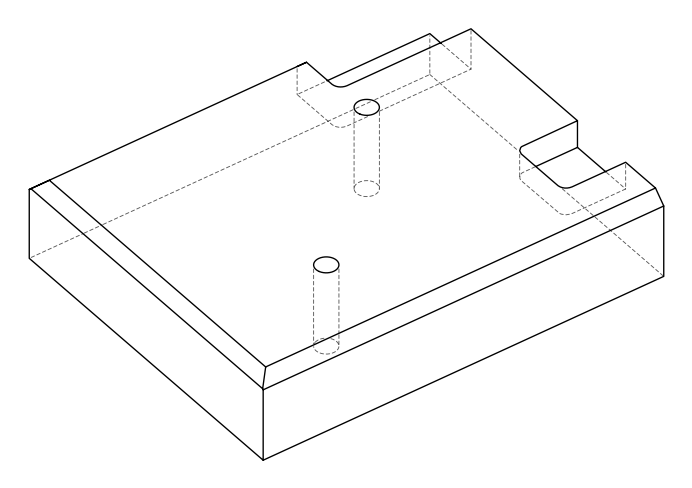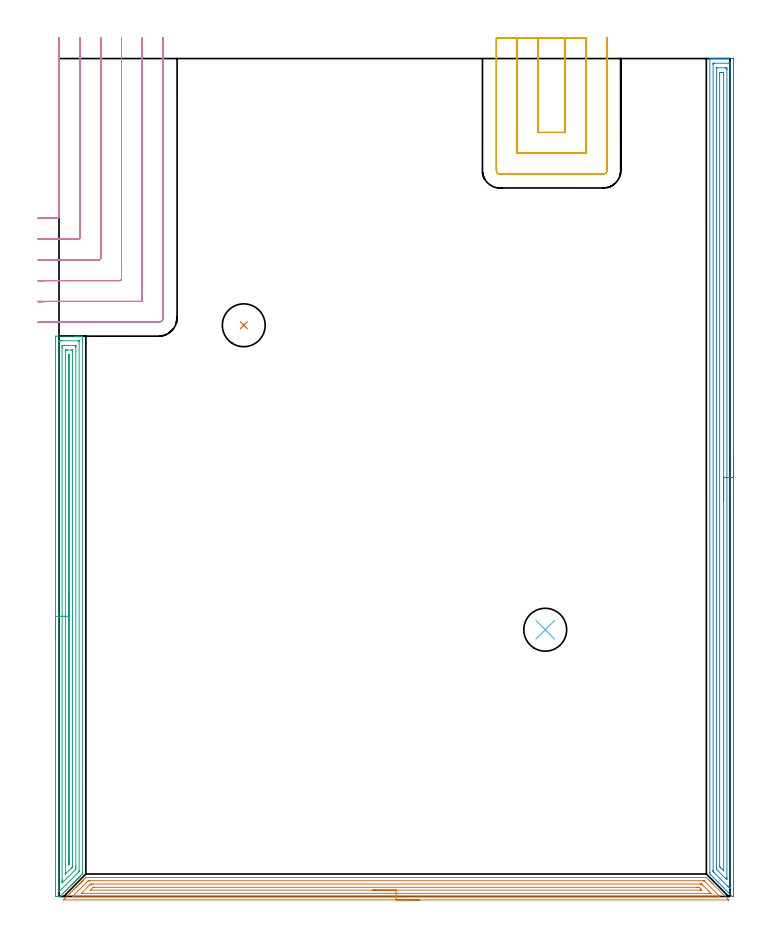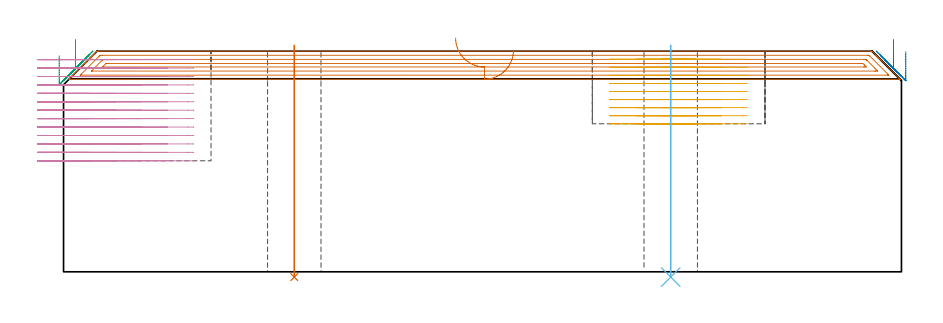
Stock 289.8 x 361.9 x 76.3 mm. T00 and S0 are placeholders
(PLAN: 7 operations, 2 tool changes, 63.3 min)
(1 AREA_MILL | FG_CHAMFER_SURFACE | UGT0205_001 | 9.1 min | 13631 mm3)
(2 AREA_MILL_1 | FG_CHAMFER_SURFACE_1 | UGT0205_001 | 11.67 min | 18499 mm3)
(3 AREA_MILL_2 | FG_CHAMFER_SURFACE_2 | UGT0205_001 | 9.69 min | 16320 mm3)
(4 MILL_CORNER_NOTCH_RECTANGULAR | CORNER_NOTCH_RECTANGULAR | NXT0201_011 | Follow Part, ap 3, ae 75% | 22.75 min | 230834 mm3)
(5 MILL_SLOT | SLOT_PARTIAL_RECTANGULAR | NXT0201_011 | Follow Part, ap 3, ae 75% | 9.46 min | 83142 mm3)
(6 INDEXABLE_INSERT_DRILL_THROUGH_HOLE_FROM_SOLID | STEP1HOLE | NXT0302_008 | 0.32 min | 20488 mm3)
(7 INDEXABLE_INSERT_DRILL_THROUGH_HOLE_FROM_SOLID_1 | STEP1HOLE_1 | NXT0302_008 | 0.32 min | 20483 mm3)
(TOOL UGT0205_001 | Chamfer Mill 20 x 3 x 45 deg. | D20 FL50 Z2)
(TOOL NXT0201_011 | ENDMILL 12mm [2P460-1200-NA 1630] | D12 FL38 Z6)
(TOOL NXT0302_008 | Index. Insert Drill 18.5mm [880-D1850L25-05] | D18.5 PA176 FL93 Z2)
(OP 1 AREA_MILL)
G17 G21 G94 G90
T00 M6
G54
G17 G0 G90 X155.6 Y-1.5 S1061 M3
G43 Z86.3 H0
Z76.6
G94 G1 X155.562 Z75.728 F250.
X155.448 Z74.863
X155.259 Z74.012
X154.997 Z73.18
X154.663 Z72.374
X154.26 Z71.6
X153.791 Z70.864
X153.26 Z70.172
X152.671 Z69.529
X152.028 Z68.94
X151.336 Z68.408
X150.6 Z67.94
X149.826 Z67.537
X149.02 Z67.203
X148.188 Z66.941
X147.336 Z66.752
X146.471 Z66.638
X145.6 Z66.6
X1.912 Y-1.499
X1.913 Y-1.495 Z66.604
X2.082 Y-1.318 Z66.781
X2.637 Y-0.761 Z67.336
X3.226 Y-0.174 Z67.926
X3.871 Y0.471 Z68.57
X4.765 Y1.366 Z69.465
X5.659 Y2.26 Z70.359
X6.553 Y3.154 Z71.253
X7.336 Y3.937 Z72.035
X7.448 Y4.05 Z72.146
X7.8 Y4.4 Z72.5
X7.981 Y4.582 Z72.681
X8.509 Y5.112 Z73.207
X8.675 Y5.276 Z73.374
X8.789 Y5.39 Z73.488
X8.95 Y5.552 Z73.647
X9.109 Y5.71 Z73.808
X9.236 Y5.837 Z73.935
X9.391 Y5.993 Z74.088
X9.543 Y6.144 Z74.242
X9.683 Y6.284 Z74.382
X9.831 Y6.433 Z74.529
X9.977 Y6.578 Z74.676
X10.13 Y6.731 Z74.829
X10.272 Y6.874 Z74.97
X10.411 Y7.012 Z75.11
X10.577 Y7.178 Z75.276
X10.712 Y7.314 Z75.41
X11.471 Y8.072 Z76.17
X11.599 Y8.197 Z76.293
X11.602 Z76.294
X11.919 Y8.2 Z76.3
X279.281
X279.598 Y8.197 Z76.294
X279.605 Z76.293
X280.789 Y7.012 Z75.11
X280.928 Y6.874 Z74.97
X281.07 Y6.731 Z74.829
X281.223 Y6.578 Z74.676
X281.369 Y6.433 Z74.529
X281.517 Y6.284 Z74.382
X281.657 Y6.144 Z74.242
X281.809 Y5.993 Z74.088
X281.964 Y5.837 Z73.935
X282.091 Y5.71 Z73.808
X282.25 Y5.552 Z73.647
X282.411 Y5.39 Z73.488
X282.629 Y5.171 Z73.271
X288.968 Y-1.167 Z66.93
X289.205 Y-1.404 Z66.695
X289.266 Y-1.467 Z66.632
X289.29 Y-1.495 Z66.604
X289.289 Y-1.498 Z66.601
X289.269 Y-1.5 Z66.6
X289.266
X145.6
Y-0.086 Z68.014
X6.017
X5.831 Y-0.084 Z68.016
X5.786 Y-0.081 Z68.019
X5.779 Y-0.079 Z68.021
Y-0.076 Z68.024
X5.796 Y-0.056 Z68.044
X5.889 Y0.04 Z68.14
X5.987 Y0.137 Z68.237
X12.103 Y6.252 Z74.352
X12.366 Y6.513 Z74.613
X12.552 Y6.69 Z74.79
X12.661 Y6.779 Z74.879
X13.35 Y6.786 Z74.886
X278.03
X278.432 Y6.783 Z74.883
X278.531 Y6.781 Z74.881
X278.553 Y6.779 Z74.879
X278.584 Y6.755 Z74.855
X278.652 Y6.692 Z74.792
X278.834 Y6.515 Z74.615
X285.093 Y0.257 Z68.357
X285.334 Y0.015 Z68.115
X285.37 Y-0.024 Z68.076
X285.404 Y-0.066 Z68.034
X285.412 Y-0.079 Z68.021
X285.004 Y-0.086 Z68.014
X145.6
Y1.328 Z69.428
X9.946 Y1.329 Z69.429
X9.722 Y1.331 Z69.431
X9.683 Y1.334 Z69.434
X9.648 Y1.338 Z69.438
X9.665 Y1.36 Z69.46
X9.683 Y1.383 Z69.483
X13.336 Y5.037 Z73.137
X13.413 Y5.112 Z73.212
X13.662 Y5.35 Z73.45
X13.897 Y5.365 Z73.465
X14.154 Y5.367 Z73.467
X14.785 Y5.371 Z73.471
X276.782
X277.046 Y5.37 Z73.47
X277.309 Y5.368 Z73.468
X277.484 Y5.365 Z73.465
X277.531 Y5.358 Z73.458
X277.554 Y5.339 Z73.439
X277.603 Y5.294 Z73.394
X277.788 Y5.112 Z73.212
X277.94 Y4.961 Z73.061
X280.623 Y2.278 Z70.378
X281.312 Y1.588 Z69.688
X281.517 Y1.38 Z69.48
X281.555 Y1.334 Z69.434
X281.552 Y1.333 Z69.433
X281.517 Y1.332 Z69.432
X280.886 Y1.329 Z69.429
X280.623 Y1.328 Z69.428
X145.6
Y2.743 Z70.843
X13.645
X13.588 Y2.744 Z70.844
X13.537 Y2.747 Z70.847
X13.513 Y2.749 Z70.849
X13.518 Y2.758 Z70.858
X13.613 Y2.86 Z70.96
X13.683 Y2.933 Z71.033
X14.57 Y3.821 Z71.921
X14.64 Y3.888 Z71.988
X14.684 Y3.928 Z72.028
X14.708 Y3.948 Z72.048
X14.741 Y3.95 Z72.05
X15.048 Y3.955 Z72.055
X15.327 Y3.957 Z72.057
X275.536
X276.152 Y3.953 Z72.053
X276.436 Y3.95 Z72.05
X277.046 Y3.401 Z71.501
X277.096 Y3.35 Z71.45
X277.655 Y2.75 Z70.85
X277.046 Y2.745 Z70.845
X276.767 Y2.743 Z70.843
X145.6
X144.728 Z70.881
X143.863 Z70.995
X143.012 Z71.183
X142.18 Z71.446
X141.374 Z71.78
X140.6 Z72.182
X139.864 Z72.651
X139.172 Z73.182
X138.529 Z73.772
X137.939 Z74.415
X137.408 Z75.107
X136.94 Z75.843
X136.537 Z76.616
X136.203 Z77.422
X135.941 Z78.254
X135.752 Z79.106
X135.638 Z79.971
X135.6 Z80.843
G0 Z86.3
M5
M2
(OP 2 AREA_MILL_1)
G17 G21 G94 G90
T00 M6
G54
G17 G0 G90 X291.3 Y190.95 S1061 M3
G43 Z86.3 H0
Z76.1
G94 G1 Y190.912 Z75.228 F250.
Y190.798 Z74.363
Y190.609 Z73.512
Y190.347 Z72.68
Y190.013 Z71.874
Y189.61 Z71.1
Y189.141 Z70.364
Y188.61 Z69.672
Y188.021 Z69.029
Y187.378 Z68.44
Y186.686 Z67.908
Y185.95 Z67.44
Y185.176 Z67.037
Y184.37 Z66.703
Y183.538 Z66.441
Y182.686 Z66.252
Y181.822 Z66.138
Y180.95 Z66.1
Y0.296
X291.299 Y0.164 Z66.101
X291.295 Y0.008 Z66.105
X291.292 Y0.002 Z66.107
X291.045 Y0. Z66.351
X290.919 Y0.001 Z66.477
X290.79 Y0.01 Z66.606
X290.766 Y0.032 Z66.631
X281.262 Y9.538 Z76.137
X281.104 Y9.694 Z76.289
X281.1 Y10.43 Z76.3
Y361.736
X281.102 Y361.89 Z76.288
X281.164 Y361.893 Z76.228
X281.561 Y361.9 Z75.838
X281.968 Z75.431
X282.623 Z74.772
X283.845 Z73.552
X284.412 Z72.983
X290.671 Z66.726
X290.956 Y361.898 Z66.441
X291.292 Y361.89 Z66.106
X291.299 Y361.555 Z66.099
X291.3 Y180.95 Z66.1
X289.886 Z67.514
Y4.072
X289.884 Y3.963 Z67.516
X289.88 Y3.745 Z67.52
X289.871 Y3.39 Z67.529
X289.777 Y3.481 Z67.623
X289.069 Y4.181 Z68.331
X288.882 Y4.367 Z68.518
X282.819 Y10.43 Z74.581
X282.623 Y10.629 Z74.777
X282.54 Y10.719 Z74.86
X282.521 Y10.74 Z74.879
X282.518 Y10.851 Z74.882
X282.516 Y10.996 Z74.884
X282.515 Y11.214 Z74.885
X282.514 Y11.323 Z74.886
X282.515 Y359.504 Z74.885
X282.516 Y359.611 Z74.884
X282.521 Y359.722 Z74.879
X282.531 Y359.89 Z74.869
X282.623 Y359.892 Z74.777
X283.123 Y359.899 Z74.277
X289.381 Y359.9 Z68.019
X289.777 Y359.898 Z67.623
X289.833 Y359.895 Z67.567
X289.866 Y359.89 Z67.534
X289.879 Y359.886 Z67.521
X289.881 Y359.831 Z67.519
X289.885 Y359.614 Z67.515
X289.886 Y359.504 Z67.514
Y359.395
Y180.95
X288.472 Z68.928
X288.471 Y8.163 Z68.929
X288.469 Y7.752 Z68.931
X288.465 Y7.277 Z68.935
X287.988 Y7.713 Z69.412
X287.947 Y7.752 Z69.453
X284.377 Y11.323 Z73.023
X283.936 Y11.799 Z73.464
X283.931 Y12.216 Z73.469
X283.929 Y12.698 Z73.471
Y357.309
X283.93 Y357.719 Z73.47
X283.932 Y357.839 Z73.468
X283.935 Y357.89 Z73.465
X284.049 Y357.895 Z73.351
X284.231 Y357.9 Z73.169
X287.807 Z69.593
X287.988 Y357.897 Z69.412
X288.169 Y357.89 Z69.231
X288.465 Y357.87 Z68.935
X288.468 Y357.719 Z68.932
X288.471 Y357.237 Z68.929
X288.472 Y180.95 Z68.928
X287.057 Z70.343
Y11.323
X287.056 Y11.154 Z70.344
X287.053 Y11.113 Z70.347
X287.052 Y11.109 Z70.348
X287.041 Y11.115 Z70.359
X287.002 Y11.148 Z70.398
X285.933 Y12.216 Z71.467
X285.666 Y12.484 Z71.734
X285.49 Y12.664 Z71.91
X285.353 Y12.807 Z72.047
X285.35 Y12.859 Z72.05
X285.343 Y13.071 Z72.057
Y13.109
Y355.041
X285.35 Y355.89 Z72.05
X286.2 Y355.899 Z71.2
X286.234 Y355.9 Z71.166
X287.05 Y355.887 Z70.35
X287.057 Y355.078 Z70.343
Y355.041
Y180.95
Y180.078 Z70.381
Y179.213 Z70.495
Y178.362 Z70.683
Y177.53 Z70.946
Y176.724 Z71.28
Y175.95 Z71.682
Y175.214 Z72.151
Y174.522 Z72.682
Y173.879 Z73.272
Y173.29 Z73.915
Y172.758 Z74.607
Y172.29 Z75.343
Y171.887 Z76.116
Y171.553 Z76.922
Y171.291 Z77.754
Y171.102 Z78.606
Y170.988 Z79.471
Y170.95 Z80.343
G0 Z86.3
M5
M2
(OP 3 AREA_MILL_2)
G17 G21 G94 G90
T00 M6
G54
G17 G0 G90 X-1.5 Y111. S1061 M3
G43 Z86.3 H0
Z74.7
G94 G1 Y111.038 Z73.828 F250.
Y111.152 Z72.964
Y111.341 Z72.112
Y111.603 Z71.28
Y111.937 Z70.474
Y112.34 Z69.7
Y112.808 Z68.964
Y113.34 Z68.272
Y113.929 Z67.629
Y114.572 Z67.04
Y115.264 Z66.508
Y116. Z66.04
Y116.774 Z65.637
Y117.58 Z65.303
Y118.412 Z65.041
Y119.264 Z64.852
Y120.128 Z64.738
Y121. Z64.7
Y241.403
X-1.496 Y241.801 Z64.702
X-1.491 Y241.99 Z64.706
X-1.299 Y242. Z64.898
X6.953 Z73.147
X7.538 Z73.734
X7.838 Z74.034
X8.422 Z74.618
X8.722 Z74.917
X9.323 Z75.522
X9.765 Z75.964
X10.083 Y241.993 Z76.274
X10.097 Y241.991 Z76.288
X10.1 Y241.848 Z76.3
Y9.962
X10.096 Y9.705 Z76.29
X10.066 Y9.664 Z76.262
X9.301 Y8.9 Z75.499
X9.164 Y8.762 Z75.36
X9.025 Y8.624 Z75.223
X8.863 Y8.462 Z75.06
X8.722 Y8.32 Z74.918
X8.579 Y8.178 Z74.777
X8.424 Y8.023 Z74.622
X8.28 Y7.878 Z74.475
X8.133 Y7.732 Z74.331
X7.986 Y7.585 Z74.183
X7.838 Y7.436 Z74.033
X7.687 Y7.286 Z73.885
X7.547 Y7.146 Z73.745
X7.396 Y6.993 Z73.591
X7.241 Y6.84 Z73.439
X7.108 Y6.707 Z73.306
X6.953 Y6.551 Z73.148
X6.795 Y6.395 Z72.993
X6.67 Y6.269 Z72.868
X6.511 Y6.109 Z72.706
X6.35 Y5.949 Z72.547
X6.231 Y5.83 Z72.429
X6.069 Y5.666 Z72.264
X5.904 Y5.503 Z72.101
X5.793 Y5.392 Z71.991
X5.627 Y5.224 Z71.821
X5.458 Y5.057 Z71.656
X5.184 Y4.784 Z71.382
X5.012 Y4.611 Z71.209
X4.472 Y4.072 Z70.672
X4.121 Y3.719 Z70.317
X3.557 Y3.157 Z69.757
X3.229 Y2.827 Z69.425
X2.642 Y2.242 Z68.842
X1.941 Y1.541 Z68.141
X0.403 Y0.002 Z66.601
X0.391 Y0. Z66.59
X0.02 Z66.219
X-0.406 Z65.793
X-1.007 Z65.188
X-1.307 Z64.889
X-1.491 Y0.002 Z64.705
X-1.497 Y0.151 Z64.703
X-1.5 Y0.4 Z64.7
Y121.
X-0.086 Z66.114
Y239.619
X-0.084 Y239.833 Z66.116
X-0.081 Y239.939 Z66.119
X-0.079 Y239.983 Z66.121
X0.007 Y239.99 Z66.207
X0.386 Y239.998 Z66.586
X0.762 Y239.999 Z66.962
X1.269 Y240. Z67.469
X8.345 Z74.545
X8.567 Y239.996 Z74.767
X8.665 Y239.992 Z74.865
X8.679 Y239.99 Z74.879
X8.681 Y239.976 Z74.881
X8.684 Y239.931 Z74.884
X8.685 Y239.839 Z74.885
X8.686 Y239.656 Z74.886
Y11.3
X8.683 Y10.872 Z74.883
X8.681 Y10.766 Z74.881
X8.679 Y10.743 Z74.879
X8.668 Y10.727 Z74.868
X8.64 Y10.695 Z74.84
X8.54 Y10.591 Z74.74
X0.24 Y2.29 Z66.44
X0.102 Y2.155 Z66.302
X-0.034 Y2.027 Z66.166
X-0.052 Y2.011 Z66.148
X-0.079 Y2.029 Z66.121
X-0.085 Y2.344 Z66.115
Y2.381
X-0.086 Y121. Z66.114
X1.328 Z67.528
X1.329 Y236.943 Z67.529
X1.33 Y237.263 Z67.53
X1.334 Y237.835 Z67.534
X1.336 Y237.986 Z67.536
X1.487 Y237.996 Z67.687
X1.647 Y237.998 Z67.847
X2.368 Y238. Z68.568
X6.953 Y237.999 Z73.153
X7.117 Y237.997 Z73.317
X7.225 Y237.993 Z73.425
X7.261 Y237.99 Z73.461
X7.265 Y237.978 Z73.465
X7.267 Y237.942 Z73.467
X7.27 Y237.835 Z73.47
X7.271 Y237.515 Z73.471
Y236.943
Y12.763
X7.269 Y12.192 Z73.469
X7.265 Y11.877 Z73.465
X7.262 Y11.773 Z73.462
X6.877 Y11.377 Z73.077
X1.448 Y5.949 Z67.648
X1.401 Y5.905 Z67.601
X1.351 Y5.861 Z67.551
X1.335 Y5.949 Z67.535
X1.333 Y6.035 Z67.533
X1.33 Y6.268 Z67.53
X1.329 Y6.84 Z67.529
X1.328 Y7.161 Z67.528
Y121.
X2.743 Z68.943
Y235.16
X2.745 Y235.836 Z68.945
X2.747 Y235.934 Z68.947
X2.749 Y235.985 Z68.949
X2.791 Y235.99 Z68.991
X2.999 Y235.994 Z69.199
X3.416 Y236. Z69.616
X3.467 Z69.667
X5.236 Z71.436
X5.615 Y235.996 Z71.815
X5.805 Y235.992 Z72.005
X5.847 Y235.99 Z72.047
X5.85 Y235.96 Z72.05
X5.853 Y235.903 Z72.053
X5.857 Y235.373 Z72.057
Y13.297
X5.856 Y13.084 Z72.056
X5.853 Y12.914 Z72.053
X5.85 Y12.832 Z72.05
X5.838 Y12.799 Z72.038
X5.813 Y12.771 Z72.013
X5.656 Y12.608 Z71.856
X5.243 Y12.192 Z71.443
X2.908 Y9.857 Z69.108
X2.8 Y9.753 Z69.
X2.753 Y9.711 Z68.953
X2.75 Y9.71 Z68.95
X2.747 Y9.721 Z68.947
X2.744 Y9.763 Z68.944
X2.743 Y9.863 Z68.943
Y10.195
Y121.
X4.157 Z70.357
Y233.52
X4.159 Y233.664 Z70.359
X4.164 Y233.952 Z70.364
X4.17 Y233.991 Z70.37
X4.185 Y233.994 Z70.385
X4.223 Y233.998 Z70.423
X4.3 Z70.5
X4.388 Y233.994 Z70.588
X4.436 Y233.99 Z70.636
X4.439 Y233.808 Z70.639
X4.442 Y233.52 Z70.642
Y14.724
X4.436 Y13.975 Z70.636
X4.432 Y13.842 Z70.632
X4.3 Y13.707 Z70.5
X4.17 Y13.58 Z70.37
X4.161 Y13.831 Z70.361
X4.158 Y13.975 Z70.358
X4.157 Y14.119 Z70.357
Y14.867
Y121.
Y121.872 Z70.395
Y122.736 Z70.509
Y123.588 Z70.698
Y124.42 Z70.96
Y125.226 Z71.294
Y126. Z71.697
Y126.736 Z72.165
Y127.428 Z72.696
Y128.071 Z73.286
Y128.66 Z73.929
Y129.192 Z74.621
Y129.66 Z75.357
Y130.063 Z76.131
Y130.397 Z76.937
Y130.659 Z77.769
Y130.848 Z78.62
Y130.962 Z79.485
Y131. Z80.357
G0 Z86.3
M5
M2
(OP 4 MILL_CORNER_NOTCH_RECTANGULAR)
G17 G21 G94 G90
T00 M6
G54
G17 G0 G90 X-8.998 Y292.88 S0 M3
G43 Z86.3 H1
Z73.385
G94 G1 X-6. Y292.977 F250.
G2 X-4.548 Y293. R45. F500.
G1 X-0.595
G3 X0. Y293.595 R0.6
G1 Y367.9
Y370.9 F250.
G0 Z86.3
X-8.998 Y283.85
Z73.385
G1 X-6. Y283.971
G2 X-4.548 Y284. R36. F500.
G1 X8.404
G3 X9. Y284.596 R0.6
G1 Y367.9
Y370.9 F250.
G0 Z86.3
X-8.996 Y274.8
Z73.385
G1 X-6. Y274.961
G2 X-4.548 Y275. R27. F500.
G1 X17.404
G3 X18. Y275.596 R0.6
G1 Y367.9
Y370.9 F250.
G0 Z86.3
X-8.99 Y265.699
Z73.385
G1 X-6. Y265.941
G2 X-4.548 Y266. R18. F500.
G1 X26.404
G3 X27. Y266.596 R0.6
G1 Y367.9
Y370.9 F250.
G0 Z86.3
X-8.961 Y256.398
Z73.385
G1 X-6. Y256.882
G2 X-4.548 Y257. R9. F500.
G1 X35.404
G3 X36. Y257.596 R0.6
G1 Y367.9
Y370.9 F250.
G0 Z86.3
X-7.548 Y248.
Z73.385
G1 X-4.548
X43. F500.
G3 X45. Y250. R2.
G1 Y367.9
Y370.9 F250.
G0 Z86.3
X-9. Y292.993
Z70.469
G1 X-6. Y293.
X-5.893 F500.
X-0.595
G3 X0. Y293.595 R0.6
G1 Y367.9
Y370.9 F250.
G0 Z86.3
X-9. Y283.991
Z70.469
G1 X-6. Y284.
X-5.893 F500.
X8.404
G3 X9. Y284.596 R0.6
G1 Y367.9
Y370.9 F250.
G0 Z86.3
X-9. Y274.988
Z70.469
G1 X-6. Y275.
X-5.893 F500.
X17.404
G3 X18. Y275.596 R0.6
G1 Y367.9
Y370.9 F250.
G0 Z86.3
X-9. Y265.982
Z70.469
G1 X-6. Y266.
X-5.893 F500.
X26.404
G3 X27. Y266.596 R0.6
G1 Y367.9
Y370.9 F250.
G0 Z86.3
X-9. Y256.964
Z70.469
G1 X-6. Y256.999
X-5.893 Y257. F500.
X35.404
G3 X36. Y257.596 R0.6
G1 Y367.9
Y370.9 F250.
G0 Z86.3
X-8.893 Y248.
Z70.469
G1 X-5.893
X43. F500.
G3 X45. Y250. R2.
G1 Y367.9
Y370.9 F250.
G0 Z86.3
X-9. Y293.
Z67.554
G1 X-6.
X-0.595 F500.
G3 X0. Y293.595 R0.6
G1 Y367.9
Y370.9 F250.
G0 Z86.3
X-9. Y284.
Z67.554
G1 X-6.
X8.404 F500.
G3 X9. Y284.596 R0.6
G1 Y367.9
Y370.9 F250.
G0 Z86.3
X-9. Y275.
Z67.554
G1 X-6.
X17.404 F500.
G3 X18. Y275.596 R0.6
G1 Y367.9
Y370.9 F250.
G0 Z86.3
X-9. Y266.
Z67.554
G1 X-6.
X26.404 F500.
G3 X27. Y266.596 R0.6
G1 Y367.9
Y370.9 F250.
G0 Z86.3
X-9. Y257.
Z67.554
G1 X-6.
X35.404 F500.
G3 X36. Y257.596 R0.6
G1 Y367.9
Y370.9 F250.
G0 Z86.3
X-9. Y248.
Z67.554
G1 X-6.
X43. F500.
G3 X45. Y250. R2.
G1 Y367.9
Y370.9 F250.
G0 Z86.3
X-9. Y293.
Z64.638
G1 X-6.
X-0.595 F500.
G3 X0. Y293.595 R0.6
G1 Y367.9
Y370.9 F250.
G0 Z86.3
X-9. Y284.
Z64.638
G1 X-6.
X8.404 F500.
G3 X9. Y284.596 R0.6
G1 Y367.9
Y370.9 F250.
G0 Z86.3
X-9. Y275.
Z64.638
G1 X-6.
X17.404 F500.
G3 X18. Y275.596 R0.6
G1 Y367.9
Y370.9 F250.
G0 Z86.3
X-9. Y266.
Z64.638
G1 X-6.
X26.404 F500.
G3 X27. Y266.596 R0.6
G1 Y367.9
Y370.9 F250.
G0 Z86.3
X-9. Y257.
Z64.638
G1 X-6.
X35.403 F500.
G3 X36. Y257.597 R0.6
G1 Y367.9
Y370.9 F250.
G0 Z86.3
X-9. Y248.
Z64.638
G1 X-6.
X43. F500.
G3 X45. Y250. R2.
G1 Y367.9
Y370.9 F250.
G0 Z86.3
X-9. Y293.
Z61.723
G1 X-6.
X-0.595 F500.
G3 X0. Y293.595 R0.6
G1 Y367.9
Y370.9 F250.
G0 Z86.3
X-9. Y284.
Z61.723
G1 X-6.
X8.404 F500.
G3 X9. Y284.596 R0.6
G1 Y367.9
Y370.9 F250.
G0 Z86.3
X-9. Y275.
Z61.723
G1 X-6.
X17.404 F500.
G3 X18. Y275.596 R0.6
G1 Y367.9
Y370.9 F250.
G0 Z86.3
X-9. Y266.
Z61.723
G1 X-6.
X26.404 F500.
G3 X27. Y266.596 R0.6
G1 Y367.9
Y370.9 F250.
G0 Z86.3
X-9. Y257.
Z61.723
G1 X-6.
X35.403 F500.
G3 X36. Y257.597 R0.6
G1 Y367.9
Y370.9 F250.
G0 Z86.3
X-9. Y248.
Z61.723
G1 X-6.
X43. F500.
G3 X45. Y250. R2.
G1 Y367.9
Y370.9 F250.
G0 Z86.3
X-9. Y293.
Z58.808
G1 X-6.
X-0.595 F500.
G3 X0. Y293.595 R0.6
G1 Y367.9
Y370.9 F250.
G0 Z86.3
X-9. Y284.
Z58.808
G1 X-6.
X8.404 F500.
G3 X9. Y284.596 R0.6
G1 Y367.9
Y370.9 F250.
G0 Z86.3
X-9. Y275.
Z58.808
G1 X-6.
X17.404 F500.
G3 X18. Y275.596 R0.6
G1 Y367.9
Y370.9 F250.
G0 Z86.3
X-9. Y266.
Z58.808
G1 X-6.
X26.404 F500.
G3 X27. Y266.596 R0.6
G1 Y367.9
Y370.9 F250.
G0 Z86.3
X-9. Y257.
Z58.808
G1 X-6.
X35.403 F500.
G3 X36. Y257.597 R0.6
G1 Y367.9
Y370.9 F250.
G0 Z86.3
X-9. Y248.
Z58.808
G1 X-6.
X43. F500.
G3 X45. Y250. R2.
G1 Y367.9
Y370.9 F250.
G0 Z86.3
X-9. Y293.
Z55.892
G1 X-6.
X-0.595 F500.
G3 X0. Y293.595 R0.6
G1 Y367.9
Y370.9 F250.
G0 Z86.3
X-9. Y284.
Z55.892
G1 X-6.
X8.404 F500.
G3 X9. Y284.596 R0.6
G1 Y367.9
Y370.9 F250.
G0 Z86.3
X-9. Y275.
Z55.892
G1 X-6.
X17.404 F500.
G3 X18. Y275.596 R0.6
G1 Y367.9
Y370.9 F250.
G0 Z86.3
X-9. Y266.
Z55.892
G1 X-6.
X26.404 F500.
G3 X27. Y266.596 R0.6
G1 Y367.9
Y370.9 F250.
G0 Z86.3
X-9. Y257.
Z55.892
G1 X-6.
X35.403 F500.
G3 X36. Y257.597 R0.6
G1 Y367.9
Y370.9 F250.
G0 Z86.3
X-9. Y248.
Z55.892
G1 X-6.
X43. F500.
G3 X45. Y250. R2.
G1 Y367.9
Y370.9 F250.
G0 Z86.3
X-9. Y293.
Z52.977
G1 X-6.
X-0.595 F500.
G3 X0. Y293.595 R0.6
G1 Y367.9
Y370.9 F250.
G0 Z86.3
X-9. Y284.
Z52.977
G1 X-6.
X8.404 F500.
G3 X9. Y284.596 R0.6
G1 Y367.9
Y370.9 F250.
G0 Z86.3
X-9. Y275.
Z52.977
G1 X-6.
X17.404 F500.
G3 X18. Y275.596 R0.6
G1 Y367.9
Y370.9 F250.
G0 Z86.3
X-9. Y266.
Z52.977
G1 X-6.
X26.404 F500.
G3 X27. Y266.596 R0.6
G1 Y367.9
Y370.9 F250.
G0 Z86.3
X-9. Y257.
Z52.977
G1 X-6.
X35.403 F500.
G3 X36. Y257.597 R0.6
G1 Y367.9
Y370.9 F250.
G0 Z86.3
X-9. Y248.
Z52.977
G1 X-6.
X43. F500.
G3 X45. Y250. R2.
G1 Y367.9
Y370.9 F250.
G0 Z86.3
X-9. Y293.
Z50.062
G1 X-6.
X-0.595 F500.
G3 X0. Y293.595 R0.6
G1 Y367.9
Y370.9 F250.
G0 Z86.3
X-9. Y284.
Z50.062
G1 X-6.
X8.404 F500.
G3 X9. Y284.596 R0.6
G1 Y367.9
Y370.9 F250.
G0 Z86.3
X-9. Y275.
Z50.062
G1 X-6.
X17.404 F500.
G3 X18. Y275.596 R0.6
G1 Y367.9
Y370.9 F250.
G0 Z86.3
X-9. Y266.
Z50.062
G1 X-6.
X26.404 F500.
G3 X27. Y266.596 R0.6
G1 Y367.9
Y370.9 F250.
G0 Z86.3
X-9. Y257.
Z50.062
G1 X-6.
X35.403 F500.
G3 X36. Y257.597 R0.6
G1 Y367.9
Y370.9 F250.
G0 Z86.3
X-9. Y248.
Z50.062
G1 X-6.
X43. F500.
G3 X45. Y250. R2.
G1 Y367.9
Y370.9 F250.
G0 Z86.3
X-9. Y293.
Z47.146
G1 X-6.
X-0.595 F500.
G3 X0. Y293.595 R0.6
G1 Y367.9
Y370.9 F250.
G0 Z86.3
X-9. Y284.
Z47.146
G1 X-6.
X8.404 F500.
G3 X9. Y284.596 R0.6
G1 Y367.9
Y370.9 F250.
G0 Z86.3
X-9. Y275.
Z47.146
G1 X-6.
X17.404 F500.
G3 X18. Y275.596 R0.6
G1 Y367.9
Y370.9 F250.
G0 Z86.3
X-9. Y266.
Z47.146
G1 X-6.
X26.404 F500.
G3 X27. Y266.596 R0.6
G1 Y367.9
Y370.9 F250.
G0 Z86.3
X-9. Y257.
Z47.146
G1 X-6.
X35.403 F500.
G3 X36. Y257.597 R0.6
G1 Y367.9
Y370.9 F250.
G0 Z86.3
X-9. Y248.
Z47.146
G1 X-6.
X43. F500.
G3 X45. Y250. R2.
G1 Y367.9
Y370.9 F250.
G0 Z86.3
X-9. Y293.
Z44.231
G1 X-6.
X-0.595 F500.
G3 X0. Y293.595 R0.6
G1 Y367.9
Y370.9 F250.
G0 Z86.3
X-9. Y284.
Z44.231
G1 X-6.
X8.404 F500.
G3 X9. Y284.596 R0.6
G1 Y367.9
Y370.9 F250.
G0 Z86.3
X-9. Y275.
Z44.231
G1 X-6.
X17.404 F500.
G3 X18. Y275.596 R0.6
G1 Y367.9
Y370.9 F250.
G0 Z86.3
X-9. Y266.
Z44.231
G1 X-6.
X26.404 F500.
G3 X27. Y266.596 R0.6
G1 Y367.9
Y370.9 F250.
G0 Z86.3
X-9. Y257.
Z44.231
G1 X-6.
X35.403 F500.
G3 X36. Y257.597 R0.6
G1 Y367.9
Y370.9 F250.
G0 Z86.3
X-9. Y248.
Z44.231
G1 X-6.
X43. F500.
G3 X45. Y250. R2.
G1 Y367.9
Y370.9 F250.
G0 Z86.3
X-9. Y293.
Z41.315
G1 X-6.
X-0.595 F500.
G3 X0. Y293.595 R0.6
G1 Y367.9
Y370.9 F250.
G0 Z86.3
X-9. Y284.
Z41.315
G1 X-6.
X8.404 F500.
G3 X9. Y284.596 R0.6
G1 Y367.9
Y370.9 F250.
G0 Z86.3
X-9. Y275.
Z41.315
G1 X-6.
X17.404 F500.
G3 X18. Y275.596 R0.6
G1 Y367.9
Y370.9 F250.
G0 Z86.3
X-9. Y266.
Z41.315
G1 X-6.
X26.404 F500.
G3 X27. Y266.596 R0.6
G1 Y367.9
Y370.9 F250.
G0 Z86.3
X-9. Y257.
Z41.315
G1 X-6.
X35.403 F500.
G3 X36. Y257.597 R0.6
G1 Y367.9
Y370.9 F250.
G0 Z86.3
X-9. Y248.
Z41.315
G1 X-6.
X43. F500.
G3 X45. Y250. R2.
G1 Y367.9
Y370.9 F250.
G0 Z86.3
X-9. Y293.
Z38.4
G1 X-6.
X-0.595 F500.
G3 X0. Y293.595 R0.6
G1 Y367.9
Y370.9 F250.
G0 Z86.3
X-9. Y284.
Z38.4
G1 X-6.
X8.404 F500.
G3 X9. Y284.596 R0.6
G1 Y367.9
Y370.9 F250.
G0 Z86.3
X-9. Y275.
Z38.4
G1 X-6.
X17.404 F500.
G3 X18. Y275.596 R0.6
G1 Y367.9
Y370.9 F250.
G0 Z86.3
X-9. Y266.
Z38.4
G1 X-6.
X26.404 F500.
G3 X27. Y266.596 R0.6
G1 Y367.9
Y370.9 F250.
G0 Z86.3
X-9. Y257.
Z38.4
G1 X-6.
X35.403 F500.
G3 X36. Y257.597 R0.6
G1 Y367.9
Y370.9 F250.
G0 Z86.3
X-9. Y248.
Z38.4
G1 X-6.
X43. F500.
G3 X45. Y250. R2.
G1 Y367.9
Y370.9 F250.
G0 Z86.3
M5
M2
(OP 5 MILL_SLOT)
G17 G21 G94 G90
T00 M6
G54
G17 G0 G90 X206.9 Y370.9 S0 M3
G43 Z86.3 H1
Z73.511
G94 G1 Y367.9 F250.
Y330. F500.
X218.6
Y367.9
Y370.9 F250.
X197.9
Y367.9
Y321. F500.
X227.6
Y367.9
Y370.9 F250.
X188.9
Y367.9
Y313.5 F500.
G3 X190.4 Y312. R1.5
G1 X235.1
G3 X236.6 Y313.5 R1.5
G1 Y367.9
Y370.9 F250.
G0 X206.9 Z70.722
G1 Y367.9
Y330. F500.
X218.6
Y367.9
Y370.9 F250.
X197.9
Y367.9
Y321. F500.
X227.6
Y367.9
Y370.9 F250.
X188.9
Y367.9
Y313.5 F500.
G3 X190.4 Y312. R1.5
G1 X235.1
G3 X236.6 Y313.5 R1.5
G1 Y367.9
Y370.9 F250.
G0 X206.9 Z67.933
G1 Y367.9
Y330. F500.
X218.6
Y367.9
Y370.9 F250.
X197.9
Y367.9
Y321. F500.
X227.6
Y367.9
Y370.9 F250.
X188.9
Y367.9
Y313.5 F500.
G3 X190.4 Y312. R1.5
G1 X235.1
G3 X236.6 Y313.5 R1.5
G1 Y367.9
Y370.9 F250.
G0 X206.9 Z65.144
G1 Y367.9
Y330. F500.
X218.6
Y367.9
Y370.9 F250.
X197.9
Y367.9
Y321. F500.
X227.6
Y367.9
Y370.9 F250.
X188.9
Y367.9
Y313.5 F500.
G3 X190.4 Y312. R1.5
G1 X235.1
G3 X236.6 Y313.5 R1.5
G1 Y367.9
Y370.9 F250.
G0 X206.9 Z62.356
G1 Y367.9
Y330. F500.
X218.6
Y367.9
Y370.9 F250.
X197.9
Y367.9
Y321. F500.
X227.6
Y367.9
Y370.9 F250.
X188.9
Y367.9
Y313.5 F500.
G3 X190.4 Y312. R1.5
G1 X235.1
G3 X236.6 Y313.5 R1.5
G1 Y367.9
Y370.9 F250.
G0 X206.9 Z59.567
G1 Y367.9
Y330. F500.
X218.6
Y367.9
Y370.9 F250.
X197.9
Y367.9
Y321. F500.
X227.6
Y367.9
Y370.9 F250.
X188.9
Y367.9
Y313.5 F500.
G3 X190.4 Y312. R1.5
G1 X235.1
G3 X236.6 Y313.5 R1.5
G1 Y367.9
Y370.9 F250.
G0 X206.9 Z56.778
G1 Y367.9
Y330. F500.
X218.6
Y367.9
Y370.9 F250.
X197.9
Y367.9
Y321. F500.
X227.6
Y367.9
Y370.9 F250.
X188.9
Y367.9
Y313.5 F500.
G3 X190.4 Y312. R1.5
G1 X235.1
G3 X236.6 Y313.5 R1.5
G1 Y367.9
Y370.9 F250.
G0 X206.9 Z53.989
G1 Y367.9
Y330. F500.
X218.6
Y367.9
Y370.9 F250.
X197.9
Y367.9
Y321. F500.
X227.6
Y367.9
Y370.9 F250.
X188.9
Y367.9
Y313.5 F500.
G3 X190.4 Y312. R1.5
G1 X235.1
G3 X236.6 Y313.5 R1.5
G1 Y367.9
Y370.9 F250.
G0 X206.9 Z51.2
G1 Y367.9
Y330. F500.
X218.6
Y367.9
Y370.9 F250.
X197.9
Y367.9
Y321. F500.
X227.6
Y367.9
Y370.9 F250.
X188.9
Y367.9
Y313.5 F500.
G3 X190.4 Y312. R1.5
G1 X235.1
G3 X236.6 Y313.5 R1.5
G1 Y367.9
Y370.9 F250.
G0 Z86.3
M5
M2
(OP 6 INDEXABLE_INSERT_DRILL_THROUGH_HOLE_FROM_SOLID)
G17 G21 G94 G90
T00 M6
G54
G17 G0 G90 X210. Y115.2 S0 M3
G43 Z86.3 H1
G94 G81 G98 Z-1.823 F250. R78.3
G80
M5
M2
(OP 7 INDEXABLE_INSERT_DRILL_THROUGH_HOLE_FROM_SOLID_1)
G17 G21 G94 G90
T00 M6
G54
G17 G0 G90 X79.8 Y246.7 S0 M3
G43 Z86.3 H1
G94 G81 G98 Z-1.823 F250. R78.3
G80
M5
M2
